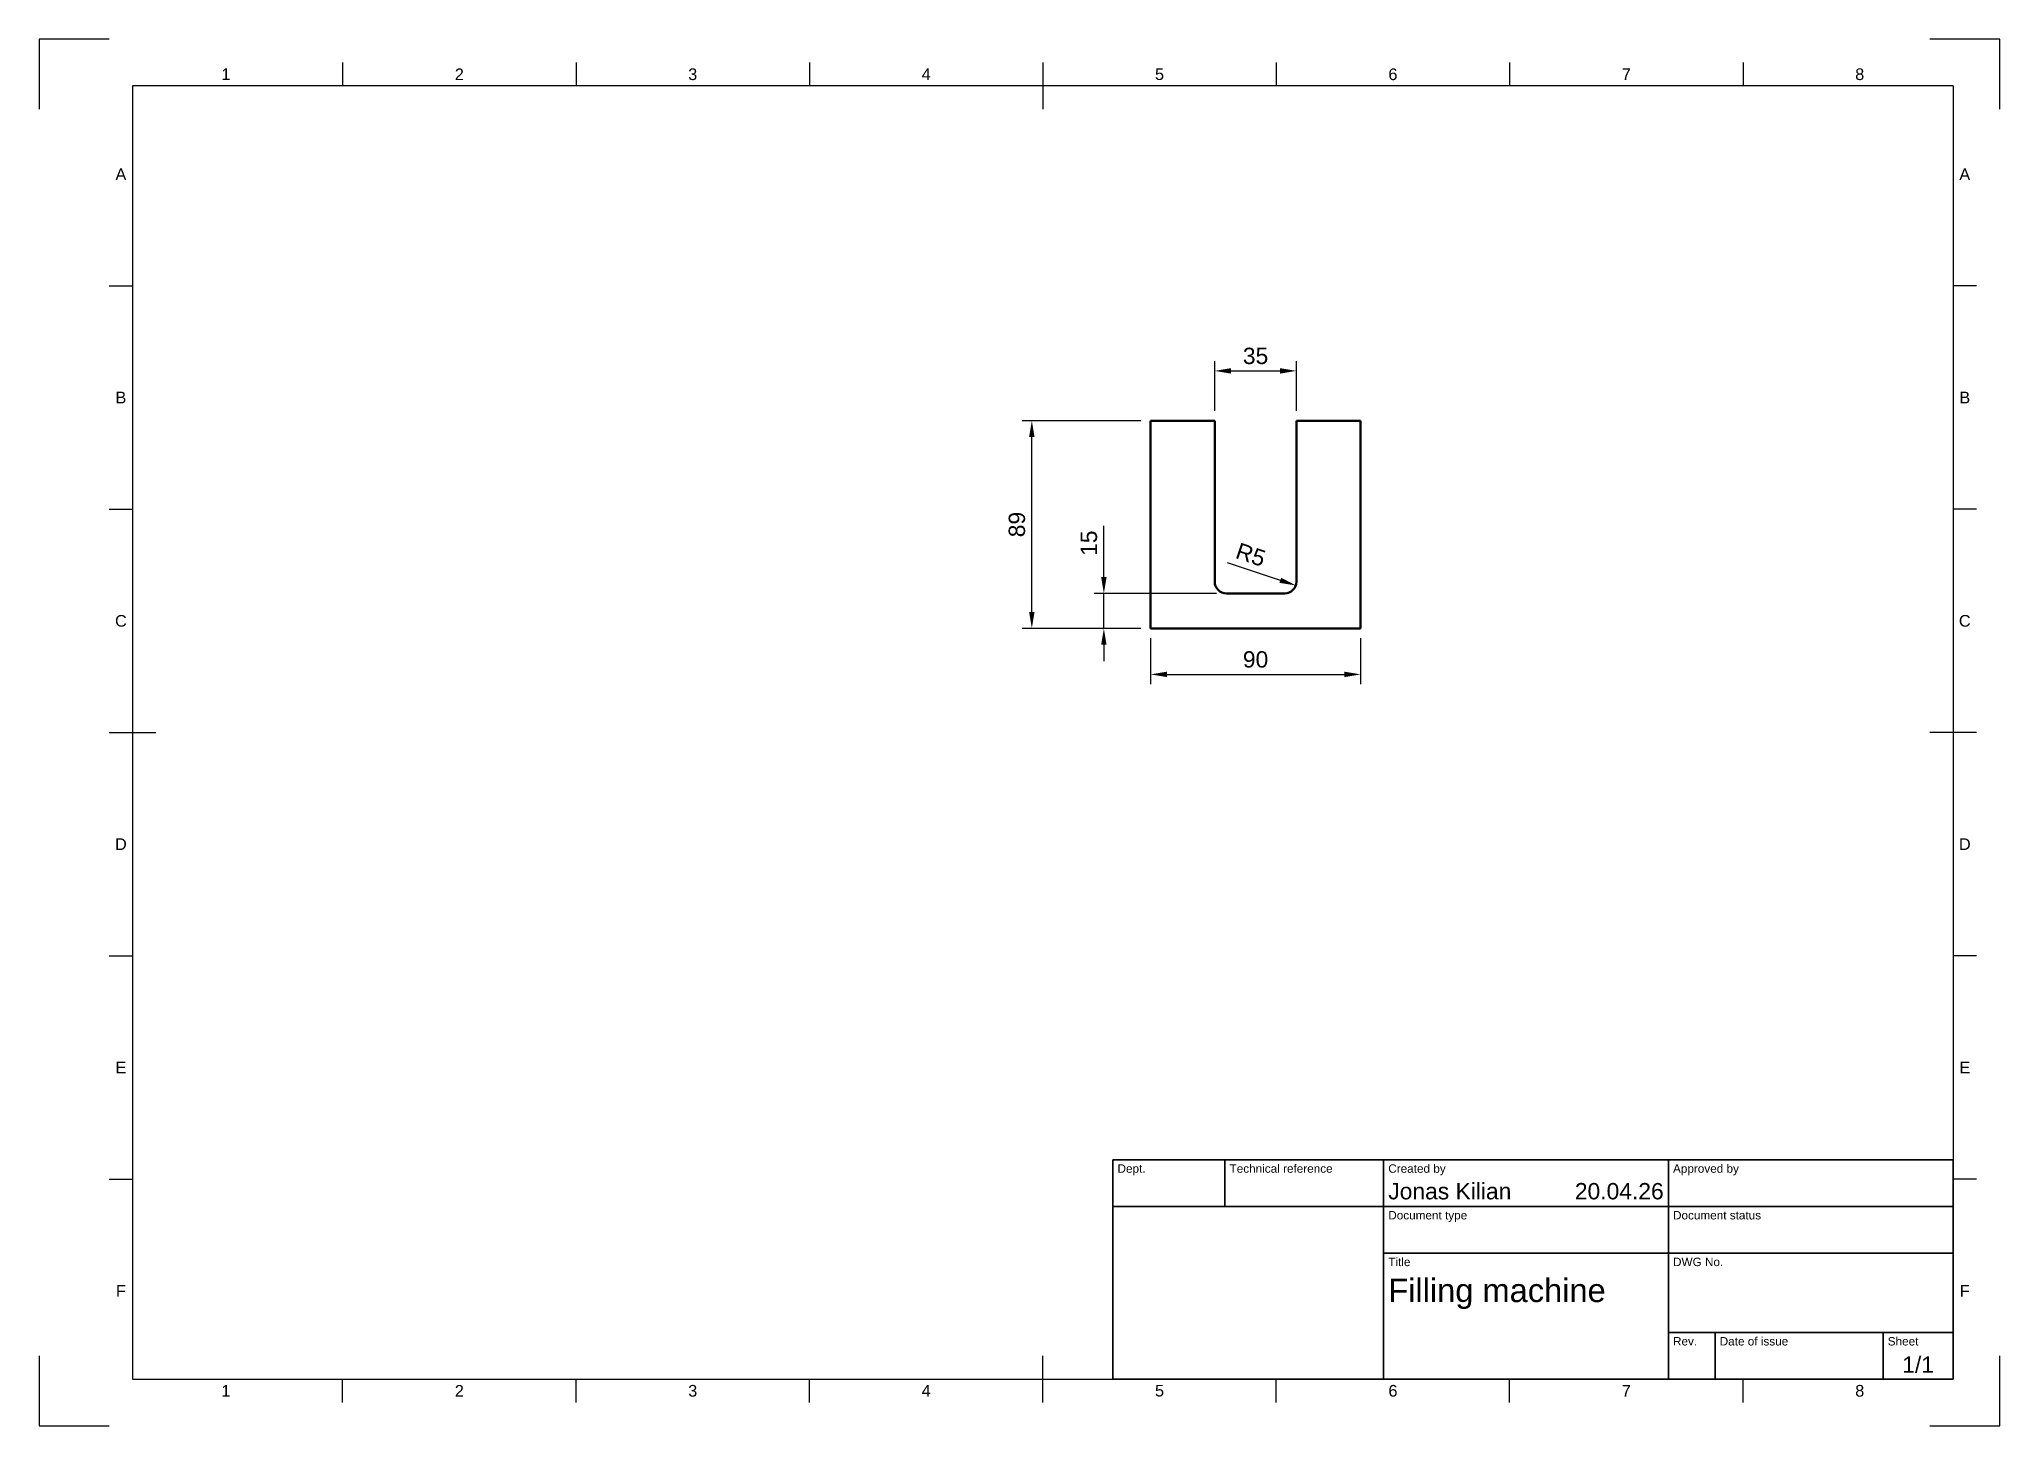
# Model space of a CAD drawing. Header units: millimetres. Extents: x 0 to 420, y 0 to 297.
import ezdxf
from ezdxf.enums import TextEntityAlignment as Align

# ---------------------------------------------------------------- set-up
doc = ezdxf.new("R2010")
doc.units = ezdxf.units.MM
doc.header["$LTSCALE"] = 0.75
for name, color, linetype, lineweight in [('BORDER', 7, 'Continuous', 25), ('FD_Dimensions', 7, 'Continuous', 25), ('TITLEBLOCK', 7, 'Continuous', 35), ('Visible', 7, 'Continuous', 50)]:
    doc.layers.add(name, color=color, linetype=linetype, lineweight=lineweight)
doc.styles.add('FusionTitle', font='Arial.ttf')
doc.styles.get("Standard").update_dxf_attribs({"font": 'Arial.ttf'})
doc.dimstyles.new('Dim-ISO-25', dxfattribs={"dimtxt": 3.5, "dimasz": 3.5, "dimexe": 2.1, "dimexo": 2.1, "dimgap": 1.4, "dimtad": 1, "dimzin": 12, "dimdsep": 46, "dimtxsty": 'Standard', "dimcen": 0, "dimazin": 3, "dimtp": 0.1, "dimtm": 0.1, "dimtfac": 0.714286, "dimtmove": 0, "dimatfit": 3, "dimfxl": 1, "dimtzin": 12, "dimarcsym": 0})

# ---------------------------------------------------------------- blocks, each defined once
blk = doc.blocks.new('ISO_A3_SHEET')
at = {"layer": 'BORDER'}
for p, q in [((65, 292), (65, 287)), ((115, 292), (115, 287)), ((165, 292), (165, 287)), ((215, 292), (215, 282)), ((265, 292), (265, 287)), ((315, 292), (315, 287)), ((365, 292), (365, 287)), ((410, 287), (20, 287)), ((20, 287), (20, 10)), ((410, 287), (410, 10)), ((15, 244.16666), (20, 244.16666)), ((415, 244.16666), (410, 244.16666)), ((15, 196.33333), (20, 196.33333)), ((415, 196.33333), (410, 196.33333)), ((15, 148.5), (25, 148.5)), ((415, 148.5), (405, 148.5)), ((15, 100.66667), (20, 100.66667)), ((415, 100.66667), (410, 100.66667)), ((15, 52.83334), (20, 52.83334)), ((415, 52.83334), (410, 52.83334)), ((215, 5), (215, 15)), ((20, 10), (410, 10)), ((65, 5), (65, 10)), ((115, 5), (115, 10)), ((165, 5), (165, 10)), ((265, 5), (265, 10)), ((315, 5), (315, 10)), ((365, 5), (365, 10))]:
    blk.add_line(p, q, dxfattribs=at)
at = {"layer": 'Defpoints'}
for p, q in [((15, 297), (0, 297)), ((0, 297), (0, 282)), ((420, 297), (405, 297)), ((420, 282), (420, 297)), ((0, 15), (0, 0)), ((420, 0), (420, 15)), ((0, 0), (15, 0)), ((405, 0), (420, 0))]:
    blk.add_line(p, q, dxfattribs=at)
at = {"layer": 'BORDER', "style": 'FusionTitle'}
for s, p in [('1', (40, 289.5)), ('2', (90, 289.5)), ('3', (140, 289.5)), ('4', (190, 289.5)), ('5', (240, 289.5)), ('6', (290, 289.5)), ('7', (340, 289.5)), ('8', (390, 289.5)), ('A', (17.5, 268.08333)), ('A', (412.5, 268.08333)), ('B', (17.5, 220.25)), ('B', (412.5, 220.25)), ('C', (17.5, 172.41667)), ('C', (412.5, 172.41667)), ('D', (17.5, 124.58334)), ('D', (412.5, 124.58334)), ('E', (17.5, 76.75001)), ('E', (412.5, 76.75001)), ('F', (17.5, 28.91668)), ('F', (412.5, 28.91668)), ('1', (40, 7.5)), ('2', (90, 7.5)), ('3', (140, 7.5)), ('4', (190, 7.5)), ('5', (240, 7.5)), ('6', (290, 7.5)), ('7', (340, 7.5)), ('8', (390, 7.5))]:
    blk.add_text(s, height=2.5, dxfattribs=at).set_placement(p, align=Align.MIDDLE)
blk = doc.blocks.new('ISO_TITLEBLOCK')
at = {"layer": 'TITLEBLOCK'}
for p, q in [((0, 47), (-180, 47)), ((-180, 47), (-180, 0)), ((-156, 37), (-156, 47)), ((-122, 0), (-122, 47)), ((-61, 0), (-61, 47)), ((0, 0), (0, 47)), ((-180, 37), (0, 37)), ((-122, 27), (0, 27)), ((-61, 10), (0, 10)), ((-51, 0), (-51, 10)), ((-15, 0), (-15, 10)), ((-180, 0), (0, 0))]:
    blk.add_line(p, q, dxfattribs=at)
at = {"layer": 'TITLEBLOCK', "style": 'FusionTitle'}
for s, p in [('Dept.', (-179, 46)), ('Technical reference', (-155, 46)), ('Created by', (-121, 46)), ('Approved by', (-60, 46)), ('Document type', (-121, 36)), ('Document status', (-60, 36)), ('Title', (-121, 26)), ('DWG No.', (-60, 26)), ('Rev.', (-60, 9)), ('Date of issue', (-50, 9)), ('Sheet', (-14, 9))]:
    blk.add_text(s, height=1.8, dxfattribs=at).set_placement(p, align=Align.TOP_LEFT)
for tag, height, p in [('DEPT', 3.5, (-179, 42)), ('TECHNICAL_REFERENCE', 3.5, (-155, 42)), ('CREATED_BY', 3.5, (-121, 42)), ('APPROVED_BY', 3.5, (-60, 42)), ('DOCUMENT_TYPE', 3.5, (-121, 32)), ('DOCUMENT_STATUS', 3.5, (-60, 32)), ('TITLE_1', 5, (-121, 21.5)), ('TITLE_2', 5, (-121, 14)), ('TITLE_3', 5, (-121, 6.5)), ('DATE_OF_ISSUE', 3.5, (-50, 5))]:
    blk.add_attdef(tag, text='', height=height, dxfattribs=at).set_placement(p, align=Align.TOP_LEFT)
for tag, p in [('CREATED_DATE', (-62, 42)), ('APPROVED_DATE', (-0.99, 42))]:
    blk.add_attdef(tag, text='', height=3.5, dxfattribs=at).set_placement(p, align=Align.TOP_RIGHT)
for tag, height, p in [('DRAWING_NUMBER', 5, (-30.5, 19.75)), ('REV', 3.5, (-56, 4.85)), ('SHEET', 3.5, (-7.5, 4.85))]:
    blk.add_attdef(tag, text='', height=height, dxfattribs=at).set_placement(p, align=Align.TOP_CENTER)
blk = doc.blocks.new('*D9')
at = {"layer": 'Defpoints', "color": 0, "transparency": 16777216}
for p in [(238.071951, 170.792137), (283.071951, 170.792137), (283.071951, 160.948387)]:
    blk.add_point(p, dxfattribs=at)
at = {"layer": 'FD_Dimensions', "color": 0, "lineweight": -2, "transparency": 16777216}
for p, q in [((238.071951, 168.692137), (238.071951, 158.848387)), ((283.071951, 168.692137), (283.071951, 158.848387)), ((241.571951, 160.948387), (279.571951, 160.948387))]:
    blk.add_line(p, q, dxfattribs=at)
at = {"layer": 'FD_Dimensions', "color": 0, "transparency": 16777216}
for points in [[(241.571951, 161.53172), (241.571951, 160.365054), (238.071951, 160.948387)], [(279.571951, 161.53172), (279.571951, 160.365054), (283.071951, 160.948387)]]:
    blk.add_solid(points, dxfattribs=at)
at = {"layer": 'FD_Dimensions', "color": 0, "transparency": 16777216, "insert": (260.571951, 164.135393), "char_height": 3.5, "attachment_point": 5}
blk.add_mtext('90', dxfattribs=at)
blk = doc.blocks.new('*D10')
at = {"layer": 'Defpoints', "color": 0, "transparency": 16777216}
for p in [(212.642264, 215.292137), (238.071951, 215.292137), (238.071951, 170.792137)]:
    blk.add_point(p, dxfattribs=at)
at = {"layer": 'FD_Dimensions', "color": 0, "lineweight": -2, "transparency": 16777216}
for p, q in [((235.971951, 215.292137), (210.542264, 215.292137)), ((212.642264, 174.292137), (212.642264, 211.792137)), ((235.971951, 170.792137), (210.542264, 170.792137))]:
    blk.add_line(p, q, dxfattribs=at)
at = {"layer": 'FD_Dimensions', "color": 0, "transparency": 16777216}
for points in [[(212.058931, 211.792137), (213.225597, 211.792137), (212.642264, 215.292137)], [(212.058931, 174.292137), (213.225597, 174.292137), (212.642264, 170.792137)]]:
    blk.add_solid(points, dxfattribs=at)
at = {"layer": 'FD_Dimensions', "color": 0, "transparency": 16777216, "insert": (209.455258, 193.042137), "char_height": 3.5, "attachment_point": 5, "rotation": 90}
blk.add_mtext('89', dxfattribs=at)
blk = doc.blocks.new('*D11')
at = {"layer": 'Defpoints', "color": 0, "transparency": 16777216}
for p in [(266.821951, 180.792137), (269.19366, 180.001568)]:
    blk.add_point(p, dxfattribs=at)
at = {"layer": 'FD_Dimensions', "color": 0, "lineweight": -2, "transparency": 16777216}
blk.add_line((254.517348, 184.893672), (265.873268, 181.108365), dxfattribs=at)
at = {"layer": 'FD_Dimensions', "color": 0, "transparency": 16777216}
blk.add_solid([(266.057734, 181.661763), (265.688802, 180.554966), (269.19366, 180.001568)], dxfattribs=at)
at = {"layer": 'FD_Dimensions', "color": 0, "transparency": 16777216, "insert": (259.540667, 186.571081), "char_height": 3.5, "attachment_point": 5, "rotation": 341.56503306}
blk.add_mtext('R5', dxfattribs=at)
blk = doc.blocks.new('*D12')
at = {"layer": 'Defpoints', "color": 0, "transparency": 16777216}
for p in [(269.321951, 225.9562), (251.821951, 215.292137), (269.321951, 215.292137)]:
    blk.add_point(p, dxfattribs=at)
at = {"layer": 'FD_Dimensions', "color": 0, "lineweight": -2, "transparency": 16777216}
for p, q in [((251.821951, 217.392137), (251.821951, 228.0562)), ((269.321951, 217.392137), (269.321951, 228.0562)), ((255.321951, 225.9562), (265.821951, 225.9562))]:
    blk.add_line(p, q, dxfattribs=at)
at = {"layer": 'FD_Dimensions', "color": 0, "transparency": 16777216}
for points in [[(255.321951, 226.539533), (255.321951, 225.372866), (251.821951, 225.9562)], [(265.821951, 226.539533), (265.821951, 225.372866), (269.321951, 225.9562)]]:
    blk.add_solid(points, dxfattribs=at)
at = {"layer": 'FD_Dimensions', "color": 0, "transparency": 16777216, "insert": (260.571951, 229.144399), "char_height": 3.5, "attachment_point": 5}
blk.add_mtext('35', dxfattribs=at)
blk = doc.blocks.new('*D13')
at = {"layer": 'Defpoints', "color": 0, "transparency": 16777216}
for p in [(228.071951, 178.292137), (254.321951, 178.292137), (238.071951, 170.792137)]:
    blk.add_point(p, dxfattribs=at)
at = {"layer": 'FD_Dimensions', "color": 0, "lineweight": -2, "transparency": 16777216}
for p, q in [((228.071951, 181.792137), (228.071951, 192.802574)), ((252.221951, 178.292137), (225.971951, 178.292137)), ((228.071951, 170.792137), (228.071951, 178.292137)), ((235.971951, 170.792137), (225.971951, 170.792137)), ((228.071951, 167.292137), (228.071951, 163.792137))]:
    blk.add_line(p, q, dxfattribs=at)
at = {"layer": 'FD_Dimensions', "color": 0, "transparency": 16777216}
for points in [[(227.488618, 181.792137), (228.655285, 181.792137), (228.071951, 178.292137)], [(227.488618, 167.292137), (228.655285, 167.292137), (228.071951, 170.792137)]]:
    blk.add_solid(points, dxfattribs=at)
at = {"layer": 'FD_Dimensions', "color": 0, "transparency": 16777216, "insert": (224.884946, 189.047355), "char_height": 3.5, "attachment_point": 5, "rotation": 90}
blk.add_mtext('15', dxfattribs=at)

msp = doc.modelspace()

# ---------------------------------------------------------------- linework, layer by layer
at = {"layer": 'Visible'}
for p, q in [((251.821951, 215.292137), (238.071951, 215.292137)), ((238.071951, 215.292137), (238.071951, 170.792137)), ((251.821951, 215.292137), (251.821951, 180.792137)), ((283.071951, 215.292137), (269.321951, 215.292137)), ((269.321951, 180.792137), (269.321951, 215.292137)), ((283.071951, 170.792137), (283.071951, 215.292137)), ((254.321951, 178.292137), (266.821951, 178.292137)), ((238.071951, 170.792137), (283.071951, 170.792137))]:
    msp.add_line(p, q, dxfattribs=at)
at = {"layer": 'Visible', "extrusion": (0, 0, -1)}
for centre, start, end in [((-254.321951, 180.792137), 270, 0), ((-266.821951, 180.792137), 180, 270)]:
    msp.add_arc(centre, 2.5, start, end, dxfattribs=at)

# ---------------------------------------------------------------- block references
at = {"layer": 'BORDER'}
msp.add_blockref('ISO_A3_SHEET', (0, 0), dxfattribs=at)
at = {"layer": 'TITLEBLOCK'}
msp.add_blockref('ISO_TITLEBLOCK', (410, 10), dxfattribs=at).add_auto_attribs({'CREATED_DATE': '20.04.26', 'SHEET': '1/1', 'TITLE_1': 'Filling machine', 'CREATED_BY': 'Jonas Kilian'})

# ---------------------------------------------------------------- dimensions: what is measured, and where the dimension line sits
at = {"layer": 'FD_Dimensions'}
for base, p1, p2, picture, middle in [((269.321951, 225.9562), (251.821951, 215.292137), (269.321951, 215.292137), '*D12', (260.571951, 229.144399)), ((283.071951, 160.948387), (238.071951, 170.792137), (283.071951, 170.792137), '*D9', (260.571951, 164.135393))]:
    dim = msp.add_linear_dim(base=base, p1=p1, p2=p2, dimstyle='Dim-ISO-25', override={"dimlfac": 2}, dxfattribs=at)
    dim.commit()
    dim.dimension.update_dxf_attribs({"geometry": picture, "text_midpoint": middle})
for base, p2, picture, middle in [((212.642264, 215.292137), (238.071951, 215.292137), '*D10', (209.455258, 193.042137)), ((228.071951, 178.292137), (254.321951, 178.292137), '*D13', (224.884946, 189.047355))]:
    dim = msp.add_linear_dim(base=base, p1=(238.071951, 170.792137), p2=p2, angle=90, dimstyle='Dim-ISO-25', override={"dimlfac": 2}, dxfattribs=at)
    dim.commit()
    dim.dimension.update_dxf_attribs({"geometry": picture, "text_midpoint": middle})
dim = msp.add_radius_dim(center=(266.821951, 180.792137), mpoint=(269.19366, 180.001568), dimstyle='Dim-ISO-25', override={"dimlfac": 2}, dxfattribs=at)
dim.commit()
dim.dimension.update_dxf_attribs({"geometry": '*D11', "text_midpoint": (258.535112, 183.554417), "dimtype": 164})

doc.saveas('drawing.dxf')
